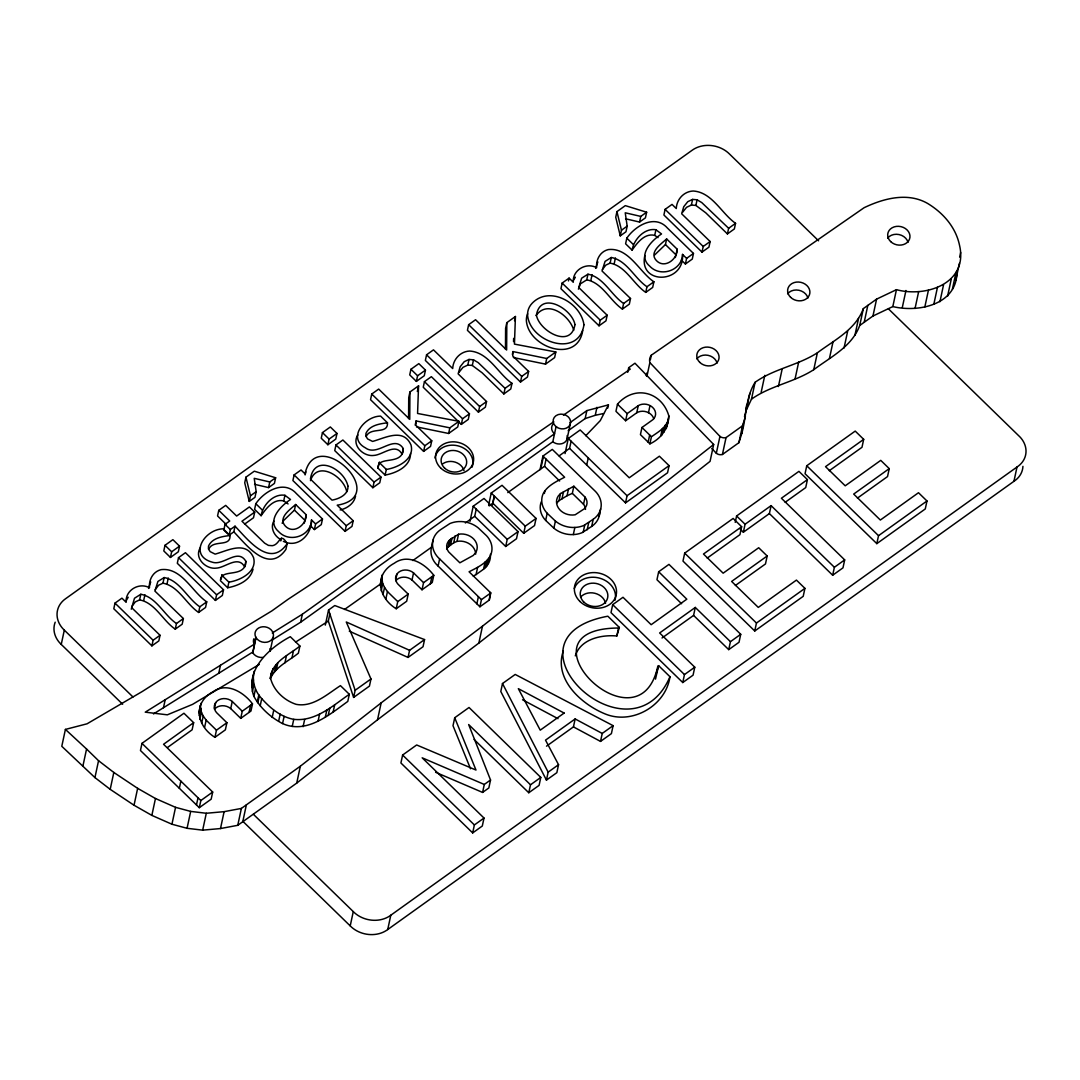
<?xml version="1.0" encoding="UTF-8"?>
<svg xmlns="http://www.w3.org/2000/svg" width="1080" height="1080" viewBox="0 0 1080 1080"><rect width="100%" height="100%" fill="white"/><g stroke="black" fill="none" stroke-linecap="round" stroke-linejoin="round"><path stroke-width="1.5" d="M299.903 646.043C288.913 655.047 271.769 661.865 270.473 677.903C273.416 690.417 284.135 700.407 296.136 704.336C312.768 707.616 327.416 694.022 340.443 685.638L349.326 694.292L347.787 701.42C329.522 714.636 306.585 734.387 282.569 723.573C270.756 717.485 260.348 708.102 253.894 696.384C244.404 670.032 269.379 647.744 290.304 636.701L299.903 646.043L298.363 653.184C288.725 661.014 275.603 666.698 270.418 678.564M349.326 694.292C332.883 705.659 315.293 721.872 293.747 719.334C280.692 716.931 270.378 708.197 261.725 698.625C254.88 691.389 251.762 681.035 254.178 671.301M408.577 418.554L408.726 397.656L409.928 392.013L418.554 385.844L417.569 413.464L458.933 421.322L457.731 426.964L448.632 433.471L416.488 426.884M409.928 392.013L409.752 419.351L378.675 389.084L371.75 394.038L370.535 399.681L423.617 451.373L430.542 446.418L431.757 440.788L415.827 425.264L416.097 420.93L449.834 427.842L458.933 421.322M505.467 349.205L505.602 328.307L506.817 322.663L515.43 316.494L514.458 344.115L555.822 351.986L554.62 357.615L545.521 364.122L513.378 357.548M506.817 322.663L506.628 350.001L475.565 319.734L468.639 324.689L467.424 330.332L520.506 382.037L527.432 377.069L528.633 371.439L512.703 355.928L512.973 351.581L546.723 358.493L555.822 351.986M410.535 453.492C410.562 466.614 396.185 473.054 385.115 475.079L377.919 468.058C377.69 455.76 399.438 465.129 403.11 451.548L403.299 448.592C394.038 433.863 377.771 457.178 365.418 447.849C346.761 438.035 364.945 416.016 380.606 416.124L387.464 422.793C388.193 434.768 370.858 426.654 366.377 436.131M513.54 341.631L513.648 338.378M208.926 548.829C213.422 539.352 230.742 547.466 230.013 535.491L223.155 528.822C204.215 529.281 188.015 555.646 212.49 562.248C223.668 565.907 237.884 547.736 245.849 561.289L245.66 564.246C241.988 577.827 220.239 568.458 220.469 580.757L227.678 587.763C238.073 585.738 250.398 580.608 253.044 569.147M582.741 330.413C577.611 364.419 528.323 347.76 526.365 320.598A22.505 18.698 12.1 0 1 527.661 313.781M625.617 420.741L627.156 413.613L638.28 405.648A10.773 8.95 12.1 0 1 648.338 404.811L650.727 405.945A10.773 8.95 12.1 0 1 652.765 419.756L641.952 427.491L640.427 434.632L649.904 443.867C661.19 438.683 668.48 428.261 668.844 415.935C662.027 392.121 634.851 384.251 617.476 404.19L615.951 411.318L625.617 420.741L636.741 412.776A10.773 8.95 12.1 0 1 646.812 411.952L649.202 413.087A10.773 8.95 12.1 0 1 653.751 418.716M666.995 425.979L668.844 415.935M711.734 448.457L716.324 453.29A5.994 4.982 12.1 0 0 722.426 454.478L738.896 442.692L741.798 433.431L742.851 424.319M741.798 433.431C746.591 416.408 745.389 397.751 755.096 382.293C773.779 368.847 797.85 365.418 817.385 352.796C834.287 340.092 855.63 329.724 863.352 308.597L876.582 299.133L896.441 289.683C926.384 297.716 968.45 283.284 959.526 245.255C955.746 227.178 943.097 212.787 927.572 203.418C907.632 191.984 883.521 198.41 864.108 207.711L651.335 355.185L650.349 359.802M744.498 416.583L746.213 410.292L751.477 399.182C770.162 385.736 794.232 382.307 813.766 369.671C830.668 356.981 851.999 346.613 859.721 325.485L872.951 316.022L892.823 306.572C918.675 312.863 958.014 304.533 956.84 270.959M655.506 679.118L658.598 665.644L669.965 676.728C666.009 705.051 633.501 724.464 606.582 714.501C582.323 705.186 553.27 679.55 563.315 650.93M657.815 666.198C638.928 754.852 511.704 628.614 618.53 628.02L619.353 627.426L607.838 616.207C492.48 637.808 630.477 768.555 669.965 676.728M310.338 525.609L314.388 529.565L315.603 523.922L311.54 519.966C311.81 534.479 298.134 548.748 283.338 541.323M311.54 519.966C311.054 536.072 289.521 543.415 278.681 531.671C265.964 520.695 280.814 505.872 290.52 499.5L284.931 495.302C273.537 493.304 262.724 505.076 261.117 515.7L254.597 509.355L255.812 503.712C264.303 491.225 283.973 479.493 296.42 493.614L322.488 518.994L321.273 524.624L314.388 529.565M681.332 260.05L685.395 264.006L686.596 258.377L682.547 254.421C684.518 284.175 638.186 285.039 644.841 255.501M682.547 254.421C682.047 270.526 660.514 277.857 649.688 266.112C636.957 255.15 651.807 240.327 661.527 233.955L655.925 229.743C644.531 227.759 633.731 239.517 632.111 250.142L625.604 243.797L626.805 238.167C635.31 225.679 654.98 213.935 667.427 228.056L693.482 253.435L692.28 259.079L685.395 264.006M122.647 704.241L61.249 644.423L64.314 630.126A26.258 21.816 12.1 0 1 65.759 598.604L691.97 150.377A26.339 21.884 12.1 0 1 729.486 154.008L818.586 240.8M553.784 421.767L462.011 484.785L288.225 599.198L271.85 610.915L207.738 649.836L142.276 691.497L87.061 723.803L65.408 729.418L61.79 746.307L94.932 777.587L110.201 789.345L134.028 805.235L151.848 815.387L171.936 824.229L187.056 828.293L202.675 830.155L220.496 828.549L237.762 825.309L296.73 783.095L377.541 719.766L478.858 643.073L710.06 461.363L713.678 444.474L634.959 363.218L628.695 367.7L627.71 372.303M155.25 589.653L158.625 585.198L162.959 583.187C178.484 585.995 186.232 604.085 198.612 612.441L205.538 607.473L206.739 601.844C192.213 592.056 181.548 567.202 161.096 569.646C152.915 571.644 148.703 579.825 149.486 587.777C139.253 582.012 125.091 590.125 126.158 602.289L121.932 598.158L115.007 603.126L113.792 608.756L151.902 645.867L158.828 640.913L160.029 635.283L131.585 607.568M82.944 765.909L86.562 749.021L65.408 729.418M94.932 777.587L98.55 760.698L86.562 749.021M139.603 599.899L140.819 594.27C156.33 597.078 164.079 615.168 176.459 623.511L175.257 629.154C162.878 620.811 155.129 602.721 139.603 599.899L135.27 601.911L131.855 606.555M143.721 600.359L144.923 594.729M110.201 789.345L113.819 772.457L98.55 760.698M164.997 545.306L163.796 550.949L170.451 557.429L178.335 551.786L179.537 546.143L172.881 539.663L164.997 545.306L171.653 551.786L170.451 557.429M162.959 583.187L164.174 577.557C179.685 580.365 187.434 598.455 199.814 606.798L198.612 612.441M151.902 645.867L153.103 640.238L160.029 635.283M167.076 583.645L168.278 578.016M178.511 557.658L177.309 563.301L215.406 600.413L222.332 595.458L223.533 589.815L185.436 552.704L178.511 557.658L216.607 594.783L215.406 600.413M141.98 743.364L140.454 750.505L199.3 807.678L211.167 799.173L212.693 792.032L163.553 744.282L193.644 722.668L183.938 713.246L141.98 743.364L200.84 800.537L199.3 807.678M134.028 805.235L137.646 788.346L113.819 772.457M163.485 707.711L165.2 699.732M164.174 577.557L157.923 581.445L154.886 591.057L183.384 618.557L182.183 624.2L175.257 629.154M151.848 815.387L155.466 798.512L137.646 788.346M244.579 524.138L253.503 517.752L254.704 512.109L249.386 506.925L236.642 516.051L225.693 505.386L218.768 510.341L217.553 515.984L226.314 524.515M218.768 510.341L229.716 521.006L225.032 524.354L223.83 529.996L228.083 534.141M235.035 526.19L230.364 529.538L229.149 535.181L233.834 531.832L235.035 526.19C247.698 539.325 269.825 568.863 287.145 543.713C279.909 531.077 280.382 544.577 272.255 545.697L268.434 545.4L264.654 543.159L241.96 521.235L254.704 512.109M221.144 579.082L222.048 574.857M179.334 788.279L180.859 781.137M245.943 477.171L244.728 482.814L249.264 501.417L254.975 497.327L256.176 491.697L254.219 478.332L269.771 481.964L275.63 477.765L254.3 471.19L245.943 477.171L250.466 495.774L249.264 501.417M171.936 824.229L175.554 807.341L155.466 798.512M193.644 722.668L192.119 729.81L167.494 747.495M240.732 718.362L242.257 711.221L232.254 701.474A10.773 8.95 12.1 0 0 216.013 702.135L214.853 704.079A10.773 8.95 12.1 0 0 216.607 712.665L226.908 722.709L225.369 729.851L214.934 737.316C196.479 726.043 192.645 702.662 212.963 691.821C226.719 681.777 243.743 692.186 252.504 703.89L250.965 711.032L240.732 718.362L230.715 708.601A10.773 8.95 12.1 0 0 214.475 709.277M201.083 703.229L198.801 712.881M199.247 715.5L200.772 708.359M227.678 587.763L228.879 582.134L221.684 575.127M199.894 719.375L201.434 712.247L200.326 705.74M201.704 723.128L203.229 716L201.434 712.247M204.62 727.286L206.159 720.144L203.229 716M218.754 673.272L220.469 665.293M187.056 828.293L190.688 811.404L206.294 813.267L224.114 811.661L241.38 808.421L300.348 766.206L381.159 702.878L482.476 626.184L713.678 444.474M214.434 708.44L215.649 702.729M245.849 561.289L244.647 566.919C238.248 554.931 225.464 567.648 216.365 568.134C205.929 569.619 193.671 557.78 200.407 547.601M196.479 804.924L198.005 797.796M214.934 737.316L216.459 730.188L226.908 722.709M254.57 484.326L268.569 487.593L269.771 481.964M275.63 477.765L274.428 483.408L268.569 487.593M202.675 830.155L206.294 813.267M230.715 708.601L232.254 701.474M288.09 503.942L283.716 500.931L284.931 495.302M263.048 657.423A9.329 7.749 12.1 0 1 252.801 652.793L255.785 637.079M252.801 652.793L256.041 637.673L255.204 635.715A9.329 7.749 12.1 0 1 258.89 627.858A9.329 7.749 12.1 0 1 269.176 628.277L271.026 629.707A9.329 7.749 12.1 0 1 269.582 641.277A9.329 7.749 12.1 0 1 256.041 637.673M294.111 474.917L292.896 480.546L345.06 531.36L351.986 526.406L353.187 520.763L337.23 505.211C392.202 496.085 315.792 423.725 305.033 473.85L301.037 469.962L294.111 474.917L346.262 525.717L345.06 531.36M280.787 540.918L281.381 538.096M220.496 828.549L224.114 811.661M251.964 682.142L253.503 675.014M251.951 686.961L253.49 679.82M252.423 691.591L253.962 684.45M249.062 712.395L250.587 705.254M253.894 696.384L255.434 689.243M287.145 543.713L285.944 549.342C268.61 574.506 246.497 544.955 233.834 531.832M282.137 523.26L283.662 520.479L294.435 510.125L295.65 504.482L306.221 514.782L304.304 523.098M257.297 701.919L258.836 694.778M257.837 702.783L259.362 695.655M270.162 651.051L273.078 637.443M260.199 705.766L261.725 698.625M237.762 825.309L241.38 808.421M322.447 432.608L321.246 438.251L327.888 444.731L335.772 439.088L336.987 433.445L330.332 426.964L322.447 432.608L329.103 439.088L327.888 444.731M270.216 678.537L271.431 672.84M271.445 675.729L272.97 668.601M274.266 672.313L275.791 665.186M242.757 821.732L246.375 804.843M276.318 669.843L277.857 662.702M272.187 717.444L273.713 710.303M284.931 662.796L286.47 655.655M335.961 444.96L334.746 450.603L372.857 487.714L379.782 482.76L380.983 477.117L342.887 440.006L335.961 444.96L374.058 482.085L372.857 487.714M291.978 657.761L293.504 650.619M278.64 721.251L280.179 714.11M271.985 640.089L300.632 622.229L302.346 614.25L554.553 433.728L553.932 433.256A8.816 7.317 12.1 0 1 552.947 424.251M282.569 723.573L284.108 716.432M292.221 726.476L293.747 719.334M303.089 726.705L304.628 719.564M325.31 625.118L328.55 609.998L334.773 605.543L424.562 639.576L423.036 646.718L408.051 657.437L349.272 631.152M424.562 639.576L409.577 650.308L346.275 621.999L370.967 678.969L369.441 686.097L353.619 697.424L328.32 621.068L329.846 613.926M296.73 783.095L300.348 766.206M318.047 721.292L319.572 714.15M379.499 462.159L377.919 468.058M325.337 717.093L326.875 709.952M328.212 715.446L329.738 708.304M333.166 711.896L334.692 704.754M385.115 475.079L386.33 469.436L379.134 462.429M410.94 369.279L409.725 374.909L416.381 381.389L424.264 375.745L425.466 370.116L418.824 363.636L410.94 369.279L417.582 375.759L416.381 381.389M403.299 448.592L402.084 454.221C395.699 442.233 382.914 454.95 373.815 455.436C363.38 456.921 351.121 445.082 357.845 434.902M417.339 391.487L418.554 385.844M503.847 393.944L510.773 388.989L511.988 383.36C497.961 373.558 488.538 352.175 469.598 351.041C460.283 351.473 453.101 359.343 452.695 368.55L433.485 349.853L426.56 354.807L425.358 360.437L478.427 412.142L485.352 407.187L486.567 401.558L458.123 373.842L460.148 366.768L464.198 361.706L469.017 359.438L473.513 359.829L478.197 362.61L505.062 388.314L503.847 393.944L482.152 372.816L472.298 365.459L467.815 365.067L462.983 367.335L458.946 372.398M353.619 697.424L355.144 690.282L328.55 609.998M422.024 589.774L423.549 582.647L413.546 572.886A10.773 8.95 12.1 0 0 397.305 573.561L396.144 575.505A10.773 8.95 12.1 0 0 397.899 584.091L408.2 594.121L406.674 601.263L396.225 608.742C377.771 597.47 373.937 574.088 394.268 563.247C408.011 553.19 425.034 563.612 433.796 575.316L432.257 582.444L422.024 589.774L412.02 580.028A10.773 8.95 12.1 0 0 395.78 580.702M380.106 585.225L382.374 574.641M424.44 381.632L423.238 387.261L461.336 424.373L468.261 419.418L469.476 413.788L431.365 376.677L424.44 381.632L462.55 418.743L461.336 424.373M380.538 586.926L382.064 579.785M415.179 425.156L416.097 420.93M381.2 590.801L382.725 583.659L381.618 577.165M382.995 594.554L384.534 587.412L382.725 583.659M385.925 598.712L387.45 591.57L384.534 587.412M395.726 579.865L396.954 574.155M423.617 451.373L424.832 445.743L431.757 440.788M396.225 608.742L397.751 601.601L408.2 594.121M377.541 719.766L381.159 702.878M412.02 580.028L413.546 572.886M448.632 433.471L449.834 427.842M467.815 365.067L469.017 359.438M1022.936 466.344A25.596 21.276 12.1 0 1 1013.945 481.302L387.733 929.529A26.095 21.681 12.1 0 1 350.217 925.898L353.281 911.601L253.341 814.253M479.912 606.771L481.437 599.63L439.627 558.9A23.814 19.791 12.1 0 1 432.796 540.972L433.553 538.367A23.814 19.791 12.1 0 1 440.505 529.74L449.874 523.571A24.381 20.264 12.1 0 1 458.487 521.586L461.538 521.573A24.381 20.264 12.1 0 1 478.319 527.958L486.526 535.734A23.261 19.332 12.1 0 1 489.969 556.484C485.285 563.99 476.658 567.864 469.071 571.779L490.793 592.933L489.267 600.075L479.912 606.771L438.102 566.042A23.814 19.791 12.1 0 1 431.271 548.114L433.067 540.054M408.051 657.437L409.577 650.308M472.298 365.459L473.513 359.829M430.353 583.808L431.892 576.68M438.102 566.042L439.627 558.9M528.782 792.747L539.096 785.363L540.797 777.411L469.031 707.495L454.721 717.741L475.983 770.04L416.664 744.971L402.611 755.042L400.91 762.993L472.675 832.91L482.301 826.011L484.015 818.06L422.172 757.809L484.286 784.458L490.536 779.99L468.652 724.545L530.496 784.782L528.782 792.747L474.08 739.449M446.58 548.883A11.502 9.558 12.1 0 1 448.052 547.25L449.577 540.108L458.541 534.236A14.702 12.218 12.1 0 1 474.012 539.339A14.702 12.218 12.1 0 1 475.43 553.041L473.175 555.485L459.864 562.802L448.646 551.88A11.502 9.558 12.1 0 1 449.577 540.108M448.052 547.25L449.348 546.035L450.887 538.893M478.427 412.142L479.642 406.512L486.567 401.558M449.348 546.035L450.536 545.076L452.061 537.948M450.536 545.076L453.708 542.808L455.233 535.68M453.708 542.808L457.015 541.377L458.541 534.236M469.976 521.33L473.216 506.21L484.015 498.474L518.036 531.617L516.496 538.745L505.697 546.48L474.701 516.294L476.24 509.152M514.526 320.72L515.43 316.494M387.733 929.529L390.798 915.219L1017.009 467.006A25.596 21.276 12.1 0 0 1018.454 435.483L888.408 308.826M512.365 354.402L512.973 351.581M488.646 505.116L491.238 493.02L502.038 485.298L536.058 518.427L534.533 525.569L523.733 533.29L492.899 503.267L494.424 496.125M473.216 576.032L476.064 574.587L477.589 567.459M492.318 505.035L494.262 495.963M520.506 382.037L521.707 376.394L528.633 371.439M476.064 574.587L483.53 569.241L485.055 562.113M476.861 603.801L478.4 596.673M483.53 569.241L485.447 567.567L486.986 560.426M485.447 567.567L487.094 565.677L488.74 558.36M454.721 717.741L453.006 725.706L470.529 768.771M478.858 643.073L482.476 626.184M490.307 592.461L489.267 600.075M505.697 546.48L507.236 539.339L518.036 531.617M602.397 269.595L605.772 265.14L610.106 263.129C625.631 265.95 633.38 284.04 645.759 292.383L652.685 287.429L653.886 281.786C639.36 271.998 628.695 247.144 608.243 249.588C600.062 251.586 595.85 259.767 596.633 267.719C586.399 261.968 572.238 270.068 573.305 282.231L569.079 278.113L562.154 283.068L560.938 288.697L599.036 325.809L605.961 320.855L607.176 315.225L578.731 287.51L581.648 278.181L587.952 274.212C603.477 277.034 611.226 295.124 623.606 303.466L622.404 309.096C610.025 300.753 602.276 282.663 586.75 279.855L580.446 283.824L578.408 289.156M545.521 364.122L546.723 358.493M568.471 280.922L569.079 278.113M523.733 533.29L525.258 526.163L536.058 518.427M540.014 469.692L542.93 456.084L552.285 449.388L594.095 490.118A23.814 19.791 12.1 0 1 600.912 508.046L600.17 510.651A23.814 19.791 12.1 0 1 593.217 519.278L583.848 525.461A24.381 20.264 12.1 0 1 575.235 527.432L572.184 527.458A24.381 20.264 12.1 0 1 555.404 521.073L547.196 513.284A23.261 19.332 12.1 0 1 543.753 492.548C548.424 485.028 557.064 481.154 564.638 477.239L542.93 456.084M540.824 468.666L543.415 456.57M507.789 492.615L544.55 466.29L546.075 459.162M586.75 279.855L587.952 274.212M300.632 622.229L552.839 441.707L556.079 426.587M502.497 683.532L500.796 691.497L546.44 780.111L556.848 772.659L558.549 764.694L545.521 740.138L575.14 718.942L602.221 733.442L613.102 725.652L515.201 674.447L502.497 683.532L548.14 772.146L546.44 780.111M544.361 493.506L544.981 490.658M590.868 280.314L592.07 274.671M472.675 832.91L474.377 824.945L484.015 818.06M435.618 772.281L482.585 792.423L484.286 784.458M599.697 512.487A23.814 19.791 12.1 0 1 599.387 515.187L598.644 517.793A23.814 19.791 12.1 0 1 591.678 526.419L582.323 532.589A24.381 20.264 12.1 0 1 573.71 534.573L570.659 534.6A24.381 20.264 12.1 0 1 553.878 528.201L545.67 520.425L547.196 513.284M490.536 779.99L488.835 787.955L482.585 792.423M567 439.358L570.24 424.238M565.056 453.6L568.296 438.48L580.176 429.975L629.235 477.779L659.381 456.206L669.074 465.642L667.548 472.784L625.536 502.862L569.592 448.376L571.118 441.234M616.937 211.626L615.735 217.256L620.258 235.859L625.968 231.768L627.183 226.138L625.226 212.787L640.778 216.405L646.637 212.22L625.307 205.632L616.937 211.626L621.473 230.229L620.258 235.859M556.754 503.118L559.008 500.675L560.547 493.533L573.858 486.216L585.077 497.138A11.502 9.558 12.1 0 1 584.145 508.91L575.181 514.782A14.702 12.218 12.1 0 1 559.71 509.679A14.702 12.218 12.1 0 1 558.293 495.976L560.547 493.533M610.106 263.129L611.307 257.499C626.832 260.307 634.581 278.397 646.961 286.74L645.759 292.383M553.878 528.201L555.404 521.073M561.978 498.852L563.517 491.711M599.036 325.809L600.25 320.18L607.176 315.225M614.223 263.588L615.425 257.958M559.008 500.675L567.04 495.747L568.58 488.619M568.148 430.758L585.144 418.581L586.859 410.603L608.445 404.865L607.757 408.065M567.04 495.747L572.332 493.358L573.858 486.216M585.144 418.581L595.256 415.3L596.957 407.322M586.71 465.048L588.236 457.907M625.577 218.781L639.562 222.048L640.778 216.405M573.318 534.573L574.857 527.445M585.509 509.396A11.502 9.558 12.1 0 0 583.538 504.279L585.077 497.138M646.637 212.22L645.422 217.85L639.562 222.048M611.307 257.499L605.07 261.387L602.033 270.999L630.531 298.499L629.33 304.142L622.404 309.096M583.214 532.157L584.739 525.015M587.169 529.781L588.708 522.639M591.678 526.419L593.217 519.278M658.004 237.641L654.723 235.373L655.925 229.743M599.13 516.105L600.656 508.977M727.421 233.915L734.346 228.96L735.561 223.331C721.535 213.529 712.112 192.146 693.171 191.012C683.856 191.444 676.674 199.314 676.269 208.535L672.03 204.404L665.105 209.372L663.903 215.001L702 252.113L708.926 247.158L710.14 241.529L681.696 213.813L683.721 206.739L687.771 201.677L692.591 199.409L697.086 199.8L701.771 202.581L728.636 228.285L727.421 233.915L705.726 212.787L695.871 205.429L691.389 205.038L686.556 207.32L682.519 212.369M654.669 254.934L665.442 244.566L666.644 238.937L677.214 249.237L675.311 257.553M636.741 412.776L638.28 405.648M646.907 376.407L649.863 362.596A12.096 10.058 12.1 0 1 651.335 355.185M546.507 746.172L573.44 726.894L575.14 718.942M625.536 502.862L627.062 495.72L669.074 465.642M691.389 205.038L692.591 199.409M648.473 412.736L649.998 405.594M695.871 205.429L697.086 199.8M728.716 649.634L739.03 642.263L740.732 634.298L668.966 564.381L658.665 571.765L686.812 599.184L651.159 624.699L622.998 597.281L612.698 604.665L610.996 612.63L682.763 682.533L693.063 675.162L694.778 667.197L659.637 632.975L695.291 607.446L730.431 641.668L728.716 649.634L693.59 615.411L695.291 607.446M648.149 442.152L649.674 435.011M649.904 443.867L651.443 436.725C658.098 432.041 666.562 427.518 668.52 418.838M575.303 655.857C580.527 639.077 601.223 634.554 616.815 635.985L618.53 628.02M619.353 627.426L616.815 635.985M660.717 436.131L662.243 428.99M661.824 435.038L663.363 427.896M702 252.113L703.215 246.483L710.14 241.529M663.917 432.041L665.442 424.899M666.279 428.639L667.805 421.497M573.44 726.894L600.52 741.407L602.221 733.442M613.102 725.652L611.402 733.617L600.52 741.407M658.665 571.765L656.951 579.731L681.588 603.72M658.598 665.644L656.1 674.163M684.693 553.136L682.979 561.101L754.745 631.004L803.21 596.322L804.924 588.357L796.433 580.095L758.282 607.406L731.619 581.445L767.178 555.998L758.7 547.736L723.141 573.183L703.472 554.027L741.636 526.716L733.145 518.441L684.693 553.136L756.459 623.038L754.745 631.004M716.324 453.29L719.942 436.401L649.863 362.596M722.426 454.478L726.043 437.589L742.514 425.804L745.416 416.543M682.763 682.533L684.464 674.568L694.778 667.197M745.835 409.01L746.82 404.406M738.896 442.692L742.514 425.804M746.213 410.292L749.844 393.404M751.477 399.182L755.096 382.293M761.184 392.229L764.802 375.34M735.224 522.356L736.587 515.984L798.943 471.353L807.422 479.615L805.721 487.58L785.174 502.281M741.636 526.716L739.922 534.668L707.225 558.077M740.178 529.119L743.364 532.211L745.065 524.245L771.093 505.629L834.381 567.27L832.667 575.235L769.392 513.581L771.093 505.629M778.397 386.532L782.028 369.644M795.15 378.554L798.768 361.665M767.178 555.998L765.477 563.949L735.386 585.481M813.766 369.671L817.385 352.796M829.453 358.452L833.072 341.564M806.747 465.764L805.046 473.729L876.812 543.632L925.277 508.95L926.978 500.985L918.5 492.723L880.349 520.034L853.686 494.073L889.245 468.626L880.754 460.364L845.208 485.811L825.538 466.655L863.69 439.344L855.212 431.082L806.747 465.764L878.526 535.68L876.812 543.632M844.047 348.003L847.678 331.115M854.928 335.286L858.546 318.398M859.721 325.485L863.352 308.597M864.202 322.286L867.821 305.397M872.951 316.022L876.582 299.133M863.69 439.344L861.989 447.296L829.292 470.705M892.823 306.572L896.441 289.683M807.422 479.615L781.394 498.245L844.682 559.886L842.981 567.851L832.667 575.235M902.34 307.382L905.958 290.493M915.043 308.475L918.662 291.587M889.245 468.626L887.53 476.577L857.452 498.11M924.831 306.99L928.449 290.101M933.849 304.182L937.467 287.293M939.924 301.738L943.542 284.85M947.565 296.271L951.197 279.382M952.398 289.197L956.016 272.309M959.648 257.135L960.633 252.531M955.773 280.219L959.391 263.331M1013.945 481.302L1017.009 467.006M131.261 609.215L134.501 598.239L140.819 594.27M148.527 588.425L150.714 581.945M595.661 268.367L597.861 261.9M306.221 514.782C306.545 524.907 293.517 534.627 285.417 526.163C277.587 517.901 290.088 509.544 295.65 504.482M677.214 249.237C677.552 259.349 664.524 269.069 656.424 260.604C648.594 252.356 661.082 243.999 666.644 238.937M305.1 474.917L305.951 471.879M380.093 584.293L344.534 609.457M310.459 480.668C317.277 459.769 344.129 476.55 346.734 491.778M355.563 495.99C354.226 503.442 347.152 508.491 340.119 509.949M273.834 521.06C269.892 528.012 274.496 536.328 280.989 539.717M608.445 404.865L600.291 420.606L585.792 435.699M126.441 600.25L128.21 597.226M573.588 280.193L575.356 277.182M487.094 565.677L488.43 563.612A23.261 19.332 12.1 0 0 490.388 554.269M536.058 315.576C547.587 299.066 569.808 315.819 573.75 330.224M171.653 551.786L179.537 546.143M329.103 439.088L336.987 433.445M417.582 375.759L425.466 370.116M250.466 495.774L256.176 491.697M621.473 230.229L627.183 226.138M230.013 535.491C222.264 536.504 212.22 537.908 208.507 546.048L208.413 548.937L210.181 551.651L215.136 554.121C227.786 550.652 245.903 540.351 253.557 557.644C257.404 571.806 240.476 580.392 228.879 582.134M387.464 422.793C379.714 423.806 369.671 425.21 365.958 433.35L365.863 436.239L367.632 438.952L372.587 441.423C385.236 437.967 403.353 427.667 410.994 444.947C414.855 459.108 397.913 467.694 386.33 469.436M261.117 515.7C266.153 508.505 273.591 498.42 283.716 500.931M632.111 250.142C637.146 242.96 644.598 232.875 654.723 235.373M176.459 623.511L183.384 618.557M199.814 606.798L206.739 601.844M216.607 594.783L223.533 589.815M315.603 523.922L322.488 518.994M374.058 482.085L380.983 477.117M462.55 418.743L469.476 413.788M505.062 388.314L511.988 383.36M623.606 303.466L630.531 298.499M646.961 286.74L653.886 281.786M686.596 258.377L693.482 253.435M728.636 228.285L735.561 223.331M346.262 525.717L353.187 520.763M569.862 422.766L586.859 410.603M328.32 621.068L295.556 642.141M412.87 560.547L431.541 547.182M465.358 522.976L474.701 516.294M489.2 505.913L492.899 503.267M559.13 455.855L569.592 448.376M242.257 711.221L252.504 703.89M423.549 582.647L433.796 575.316M200.84 800.537L212.693 792.032M481.437 599.63L490.793 592.933M355.144 690.282L370.967 678.969M743.364 532.211L769.392 513.581M662.04 637.983L693.59 615.411M530.496 784.782L540.797 777.411M548.14 772.146L558.549 764.694M730.431 641.668L740.732 634.298M756.459 623.038L804.924 588.357M834.381 567.27L844.682 559.886M878.526 535.68L926.978 500.985M563.436 415.139L630.221 369.171L628.695 367.7M272.268 633.002L302.346 614.25M153.508 713.934L252.544 652.199M259.295 664.403L192.578 704.363L167.333 714.825L145.247 712.166L254.259 644.22L253.679 642.856A9.329 7.749 12.1 0 1 253.854 638.82M595.256 415.3L603.45 413.546M175.554 807.341L190.688 811.404M522.531 699.773L557.995 718.659M552.839 441.707L553.973 442.57A8.816 7.317 12.1 0 0 563.693 442.976A8.816 7.317 12.1 0 0 567.176 435.55M665.105 209.372L703.215 246.483M665.442 244.566L676.013 254.867M626.805 238.167L633.326 244.512M562.154 283.068L600.25 320.18M736.587 515.984L745.065 524.245M641.952 427.491L651.443 436.725M617.476 404.19L627.156 413.613M468.639 324.689L521.707 376.394M568.296 438.48L627.062 495.72M544.55 466.29L559.629 480.992M572.332 493.358L583.538 504.279M426.56 354.807L479.642 406.512M612.698 604.665L684.464 674.568M491.238 493.02L525.258 526.163M371.75 394.038L424.832 445.743M473.216 506.21L507.236 539.339M387.45 591.57L397.751 601.601M294.435 510.125L305.006 520.425M255.812 503.712L262.319 510.071M225.032 524.354L230.364 529.538M402.611 755.042L474.377 824.945M115.007 603.126L153.103 640.238M206.159 720.144L216.459 730.188M64.314 630.126L132.948 696.965M243.054 821.515L350.217 925.898M61.249 644.423A26.258 21.816 12.1 0 1 55.188 622.188M442.841 463.765A12.879 10.706 12.1 0 1 464.009 470.651M580.581 597.132A13.932 11.57 12.1 0 1 594.864 593.271A13.932 11.57 12.1 0 1 605.57 603.248M390.798 915.219A26.095 21.681 12.1 0 1 353.281 911.601M434.983 458.028A19.184 15.944 12.1 0 1 457.907 445.824A19.184 15.944 12.1 0 1 472.082 467.168M574.29 588.506A21.236 17.645 12.1 0 1 599.792 578.205A21.236 17.645 12.1 0 1 615.06 600.143M646.11 375.597A12.096 10.058 12.1 0 1 647.325 372.613M270.027 648.54A9.329 7.749 12.1 0 1 270.243 650.579M457.015 541.377A14.702 12.218 12.1 0 1 475.7 554.108M545.67 520.425A23.261 19.332 12.1 0 1 541.215 501.889M696.776 358.857A11.246 9.342 12.1 0 1 708.102 355.334A11.246 9.342 12.1 0 1 717.107 363.096M787.604 293.8A11.246 9.342 12.1 0 1 798.93 290.264A11.246 9.342 12.1 0 1 807.935 298.04M887.679 238.086A11.246 9.342 12.1 0 1 899.005 234.549A11.246 9.342 12.1 0 1 908.01 242.325M726.043 437.589A5.994 4.982 12.1 0 1 719.942 436.401M574.965 324.594C570.996 349.245 539.244 331.034 536.409 315.117C540.567 290.425 572.036 308.637 574.965 324.594M347.936 486.135C348.638 494.546 338.985 498.947 332.006 500.135L310.419 479.101C314.267 452.925 344.304 468.761 347.936 486.135M583.956 324.783C578.812 358.776 529.524 342.117 527.567 314.969A22.505 18.698 12.1 0 1 532.021 303.399C549.369 285.012 580.932 302.751 583.956 324.783M564.138 713.057L540.243 730.161L518.332 688.662L564.138 713.057M557.226 427.451L555.457 426.114A8.816 7.317 12.1 0 1 555.944 415.719A8.816 7.317 12.1 0 1 568.31 416.921L569.619 418.581A8.816 7.317 12.1 0 1 567.824 427.302A8.816 7.317 12.1 0 1 557.226 427.451M440.627 467.937A19.184 15.944 12.1 0 0 472.797 463.846A19.184 15.944 12.1 0 0 450.387 442.004A19.184 15.944 12.1 0 0 440.627 467.937M579.96 601.479A21.236 17.645 12.1 0 0 615.587 596.957A21.236 17.645 12.1 0 0 590.76 572.778A21.236 17.645 12.1 0 0 579.96 601.479M444.501 467.978A12.879 10.706 12.1 0 0 466.115 465.224A12.879 10.706 12.1 0 0 451.049 450.563A12.879 10.706 12.1 0 0 444.501 467.978M583.511 601.708A13.932 11.57 12.1 0 0 607.068 599.576A13.932 11.57 12.1 0 0 591.53 583.214A13.932 11.57 12.1 0 0 583.511 601.708M699.732 362.354A11.246 9.342 12.1 0 0 718.591 359.964A11.246 9.342 12.1 0 0 705.456 347.166A11.246 9.342 12.1 0 0 699.732 362.354M790.574 297.297A11.246 9.342 12.1 0 0 809.42 294.908A11.246 9.342 12.1 0 0 796.284 282.11A11.246 9.342 12.1 0 0 790.574 297.297M890.649 241.583A11.246 9.342 12.1 0 0 909.495 239.179A11.246 9.342 12.1 0 0 896.36 226.395A11.246 9.342 12.1 0 0 890.649 241.583"/></g></svg>
